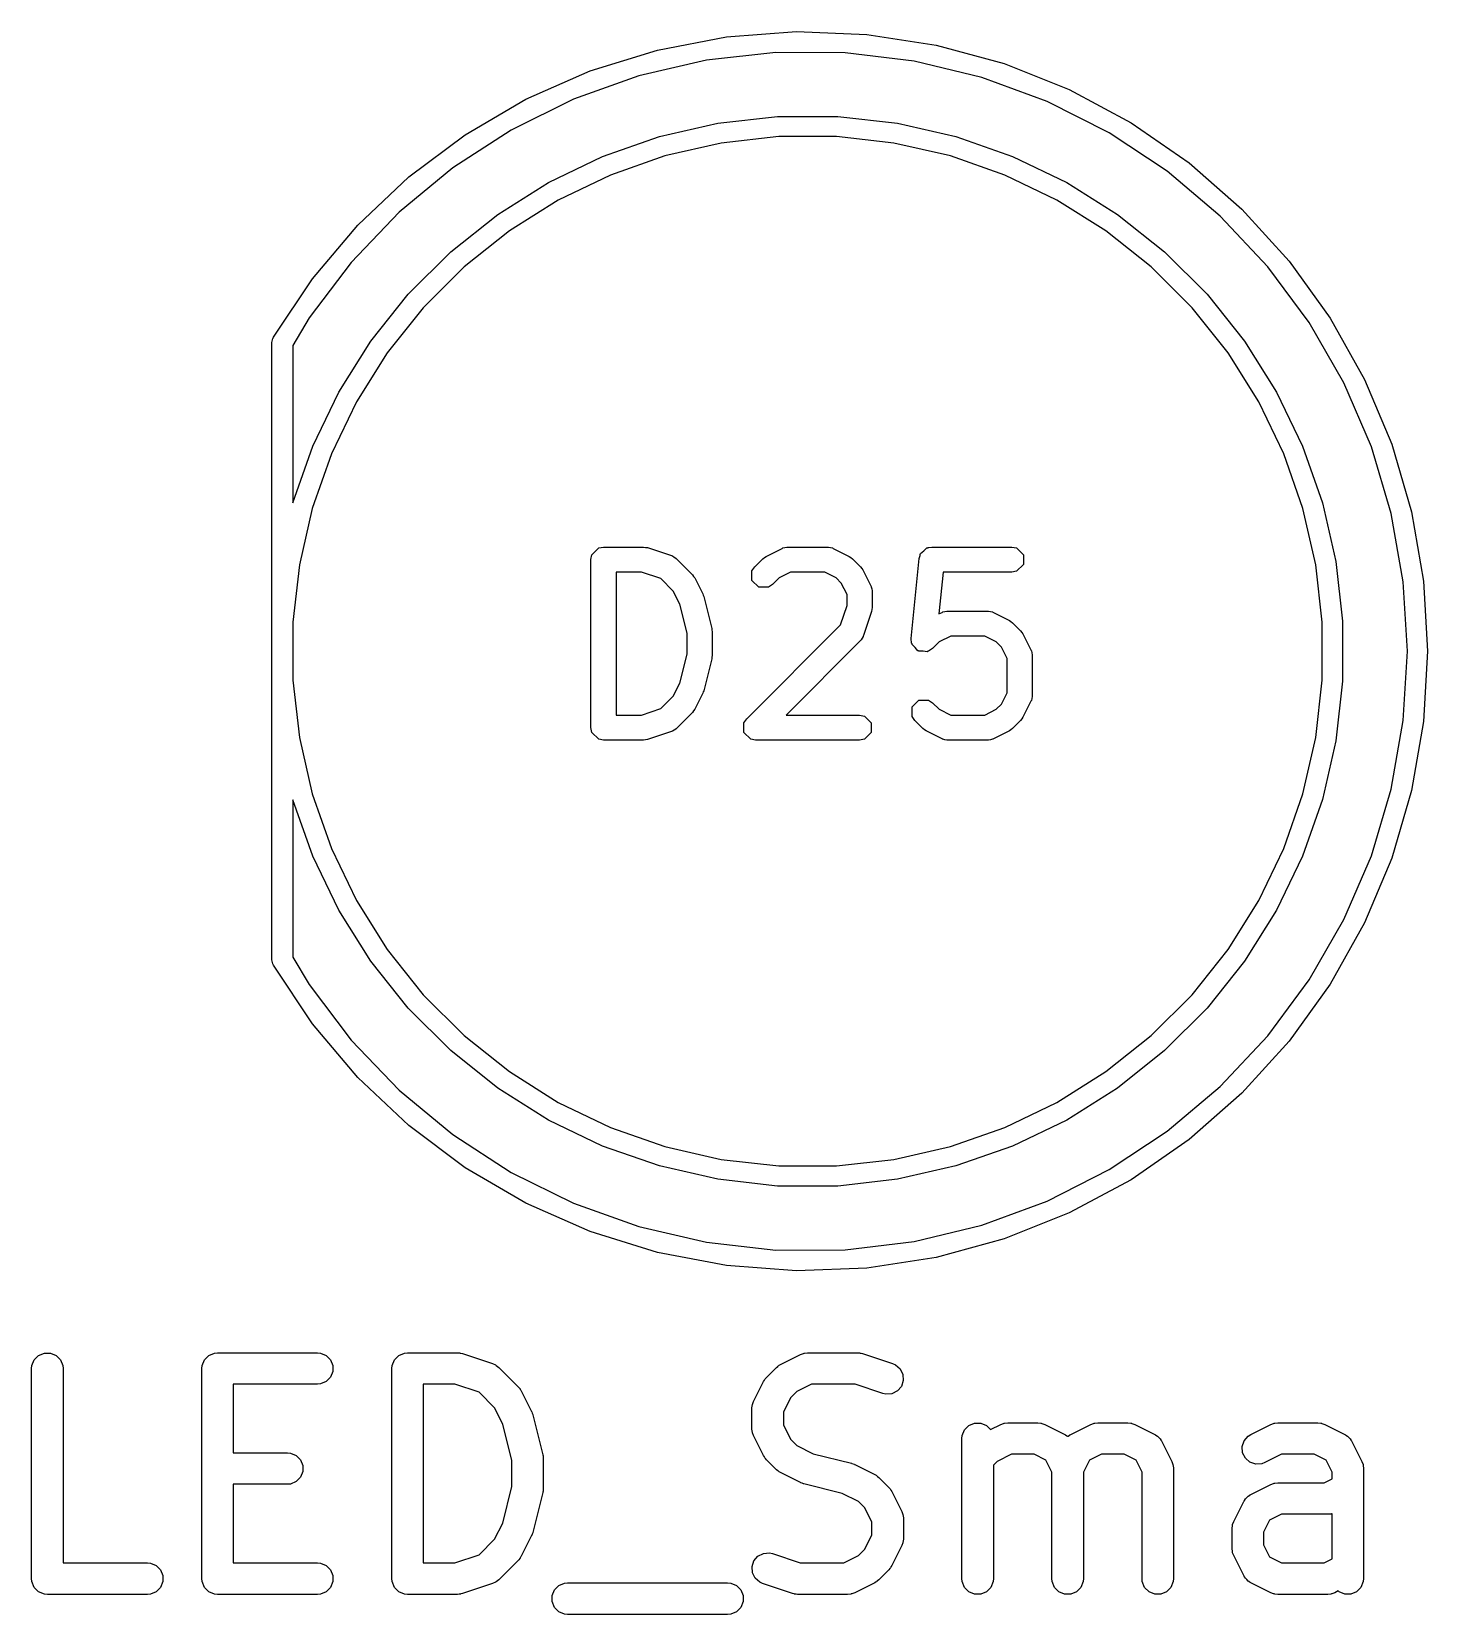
# Model space of a CAD drawing. Header units: millimetres. Extents: x 129 to 276, y -185 to -58.
# Drawn here: x 132.8 to 139.44, y -131.34 to -123.8 of the extents above; entities that cross this region are included whole.
import ezdxf

# ---------------------------------------------------------------- set-up
doc = ezdxf.new("R2010")
doc.units = ezdxf.units.MM
doc.layers.add('F.Fab', color=9, linetype='CONTINUOUS', true_color=0xafafaf)

msp = doc.modelspace()

# ---------------------------------------------------------------- linework, layer by layer
at = {"layer": 'F.Fab', "linetype": 'CONTINUOUS'}
for p, q in [((135.779604, -123.888059), (136.108294, -123.825456)), ((136.108294, -123.825456), (136.441959, -123.800477)), ((136.441959, -123.800477), (136.776306, -123.813443)), ((136.776306, -123.813443), (137.107034, -123.864187)), ((137.107034, -123.864187), (137.429888, -123.952057)), ((135.460117, -123.98748), (135.779604, -123.888059)), ((136.014002, -123.935982), (135.691523, -124.010569)), ((136.342946, -123.899222), (136.014002, -123.935982)), ((136.673934, -123.900783), (136.342946, -123.899222)), ((137.002517, -123.940644), (136.673934, -123.900783)), ((137.324277, -124.018269), (137.002517, -123.940644)), ((135.153945, -124.12244), (135.460117, -123.98748)), ((135.691523, -124.010569), (135.379846, -124.121981)), ((137.63489, -124.132615), (137.324277, -124.018269)), ((137.429888, -123.952057), (137.740716, -124.075922)), ((137.740716, -124.075922), (138.035517, -124.234189)), ((134.865024, -124.291204), (135.153945, -124.12244)), ((135.379846, -124.121981), (135.083158, -124.268719)), ((137.930181, -124.282144), (137.63489, -124.132615)), ((135.789069, -124.299661), (136.067859, -124.236029)), ((136.067859, -124.236029), (136.35202, -124.204012)), ((136.35202, -124.204012), (136.63798, -124.204012)), ((136.63798, -124.204012), (136.922141, -124.236029)), ((136.922141, -124.236029), (137.200931, -124.299661)), ((138.035517, -124.234189), (138.3105, -124.424821)), ((134.597073, -124.491599), (134.865024, -124.291204)), ((135.083158, -124.268719), (134.805449, -124.448811)), ((135.519157, -124.394107), (135.789069, -124.299661)), ((136.357411, -124.3), (136.083963, -124.330811)), ((136.632589, -124.3), (136.357411, -124.3)), ((136.906037, -124.330811), (136.632589, -124.3)), ((137.200931, -124.299661), (137.470843, -124.394107)), ((138.206179, -124.464848), (137.930181, -124.282144)), ((135.261517, -124.51818), (135.519157, -124.394107)), ((135.815684, -124.392043), (135.555948, -124.482929)), ((136.083963, -124.330811), (135.815684, -124.392043)), ((137.174316, -124.392043), (136.906037, -124.330811)), ((137.434052, -124.482929), (137.174316, -124.392043)), ((137.470843, -124.394107), (137.728483, -124.51818)), ((134.805449, -124.448811), (134.550452, -124.659836)), ((138.459175, -124.678268), (138.206179, -124.464848)), ((138.3105, -124.424821), (138.562127, -124.645366)), ((134.353538, -124.721049), (134.597073, -124.491599)), ((135.019388, -124.67032), (135.261517, -124.51818)), ((135.555948, -124.482929), (135.308022, -124.602324)), ((137.681978, -124.602324), (137.434052, -124.482929)), ((137.728483, -124.51818), (137.970612, -124.67032)), ((135.308022, -124.602324), (135.075022, -124.748728)), ((137.914978, -124.748728), (137.681978, -124.602324)), ((134.550452, -124.659836), (134.321593, -124.898958)), ((134.795816, -124.848612), (135.019388, -124.67032)), ((137.970612, -124.67032), (138.194184, -124.848612)), ((138.685768, -124.919538), (138.459175, -124.678268)), ((138.562127, -124.645366), (138.787161, -124.892986)), ((134.137553, -124.9766), (134.353538, -124.721049)), ((135.075022, -124.748728), (134.859879, -124.920299)), ((138.130121, -124.920299), (137.914978, -124.748728)), ((134.321593, -124.898958), (134.12195, -125.162962)), ((134.593612, -125.050816), (134.795816, -124.848612)), ((134.859879, -124.920299), (134.665299, -125.114879)), ((138.324701, -125.114879), (138.130121, -124.920299)), ((138.194184, -124.848612), (138.396388, -125.050816)), ((138.882912, -125.185414), (138.685768, -124.919538)), ((138.787161, -124.892986), (138.982706, -125.164497)), ((133.951897, -125.254966), (134.137553, -124.9766)), ((134.41532, -125.274388), (134.593612, -125.050816)), ((138.396388, -125.050816), (138.57468, -125.274388)), ((134.665299, -125.114879), (134.493728, -125.330022)), ((138.496272, -125.330022), (138.324701, -125.114879)), ((134.12195, -125.162962), (134.045, -125.293909)), ((139.047957, -125.47232), (138.882912, -125.185414)), ((138.982706, -125.164497), (139.146247, -125.456405)), ((133.945, -125.280306), (133.948806, -125.261172)), ((133.945, -128.219694), (133.945, -125.280306)), ((133.948806, -125.261172), (133.951014, -125.258963)), ((133.951014, -125.258963), (133.951897, -125.254966)), ((134.045, -125.293909), (134.045, -126.0431)), ((134.26318, -125.516517), (134.41532, -125.274388)), ((138.57468, -125.274388), (138.72682, -125.516517)), ((134.493728, -125.330022), (134.347324, -125.563022)), ((138.642676, -125.563022), (138.496272, -125.330022)), ((134.139107, -125.774157), (134.26318, -125.516517)), ((138.72682, -125.516517), (138.850893, -125.774157)), ((139.178684, -125.776402), (139.047957, -125.47232)), ((139.146247, -125.456405), (139.275681, -125.764955)), ((134.347324, -125.563022), (134.227929, -125.810948)), ((138.762071, -125.810948), (138.642676, -125.563022)), ((134.045, -126.0431), (134.139107, -125.774157)), ((134.227929, -125.810948), (134.137043, -126.070684)), ((138.852957, -126.070684), (138.762071, -125.810948)), ((138.850893, -125.774157), (138.945339, -126.044069)), ((139.273337, -126.093572), (139.178684, -125.776402)), ((139.275681, -125.764955), (139.369342, -126.086178)), ((138.945339, -126.044069), (139.008971, -126.322859)), ((134.137043, -126.070684), (134.075811, -126.338963)), ((138.914189, -126.338963), (138.852957, -126.070684)), ((139.330642, -126.419565), (139.273337, -126.093572)), ((139.369342, -126.086178), (139.426024, -126.41594)), ((135.468138, -126.290894), (135.50061, -126.258422)), ((135.50061, -126.258422), (135.523571, -126.253855)), ((135.523571, -126.253855), (135.714047, -126.253855)), ((135.714047, -126.253855), (135.72348, -126.255731)), ((135.72348, -126.255731), (135.733021, -126.256934)), ((135.733021, -126.256934), (135.847307, -126.295029)), ((136.296738, -126.298284), (136.372928, -126.260189)), ((136.372928, -126.260189), (136.375826, -126.259395)), ((136.375826, -126.259395), (136.3768, -126.258422)), ((136.3768, -126.258422), (136.386232, -126.256545)), ((136.386232, -126.256545), (136.395508, -126.254006)), ((136.395508, -126.254006), (136.396813, -126.254441)), ((136.396813, -126.254441), (136.399761, -126.253855)), ((136.399761, -126.253855), (136.590237, -126.253855)), ((136.590237, -126.253855), (136.593184, -126.254441)), ((136.593184, -126.254441), (136.59449, -126.254006)), ((136.59449, -126.254006), (136.603765, -126.256545)), ((136.603765, -126.256545), (136.613198, -126.258422)), ((136.613198, -126.258422), (136.614171, -126.259395)), ((136.614171, -126.259395), (136.61707, -126.260189)), ((136.61707, -126.260189), (136.693261, -126.298284)), ((137.032603, -126.285492), (137.048234, -126.272702)), ((137.048234, -126.272702), (137.062515, -126.258422)), ((137.062515, -126.258422), (137.066707, -126.257588)), ((137.066707, -126.257588), (137.068145, -126.256412)), ((137.068145, -126.256412), (137.071123, -126.256709)), ((137.071123, -126.256709), (137.085476, -126.253855)), ((137.085476, -126.253855), (137.466428, -126.253855)), ((137.466428, -126.253855), (137.489389, -126.258422)), ((137.489389, -126.258422), (137.521861, -126.290894)), ((134.075811, -126.338963), (134.045, -126.612411)), ((135.463571, -126.313855), (135.468138, -126.290894)), ((135.463571, -127.113855), (135.463571, -126.313855)), ((135.847307, -126.295029), (135.849917, -126.296517)), ((135.849917, -126.296517), (135.851294, -126.296517)), ((135.851294, -126.296517), (135.859283, -126.301855)), ((135.859283, -126.301855), (135.867645, -126.306622)), ((135.867645, -126.306622), (135.868261, -126.307855)), ((135.868261, -126.307855), (135.870759, -126.309524)), ((135.870759, -126.309524), (135.946949, -126.385714)), ((136.230042, -126.367083), (136.243049, -126.347618)), ((136.243049, -126.347618), (136.281145, -126.309523)), ((136.281145, -126.309523), (136.289141, -126.304179)), ((136.289141, -126.304179), (136.296738, -126.298284)), ((136.693261, -126.298284), (136.700866, -126.304186)), ((136.700866, -126.304186), (136.708854, -126.309524)), ((136.708854, -126.309524), (136.746949, -126.347618)), ((136.746949, -126.347618), (136.752291, -126.355612)), ((136.987678, -126.688837), (137.025774, -126.307885)), ((137.025774, -126.307885), (137.030043, -126.293886)), ((137.030043, -126.290894), (137.031356, -126.28958)), ((137.030043, -126.293886), (137.030043, -126.290894)), ((137.031356, -126.28958), (137.032603, -126.285492)), ((137.521861, -126.336816), (137.489389, -126.369288)), ((137.521861, -126.290894), (137.521861, -126.336816)), ((138.945, -126.612411), (138.914189, -126.338963)), ((139.008971, -126.322859), (139.040988, -126.60702)), ((135.70431, -126.373855), (135.583571, -126.373855)), ((135.583571, -126.373855), (135.583571, -127.053855)), ((135.795923, -126.404392), (135.70431, -126.373855)), ((135.855209, -126.463678), (135.795923, -126.404392)), ((135.946949, -126.385714), (135.952286, -126.393701)), ((135.952286, -126.393701), (135.958189, -126.401307)), ((135.958189, -126.401307), (135.996284, -126.477499)), ((136.230042, -126.413005), (136.230042, -126.367083)), ((136.262513, -126.445478), (136.230042, -126.413005)), ((136.359111, -126.401262), (136.327901, -126.432472)), ((136.413926, -126.373855), (136.359111, -126.401262)), ((136.576072, -126.373855), (136.413926, -126.373855)), ((136.630887, -126.401262), (136.576072, -126.373855)), ((136.65521, -126.425585), (136.630887, -126.401262)), ((136.682618, -126.4804), (136.65521, -126.425585)), ((136.752291, -126.355612), (136.758189, -126.363212)), ((136.758189, -126.363212), (136.796284, -126.439404)), ((137.139775, -126.373855), (137.119919, -126.572407)), ((137.466428, -126.373855), (137.139775, -126.373855)), ((137.489389, -126.369288), (137.466428, -126.373855)), ((139.34983, -126.75), (139.330642, -126.419565)), ((139.426024, -126.41594), (139.445, -126.75)), ((135.886008, -126.525276), (135.855209, -126.463678)), ((135.996284, -126.477499), (135.99802, -126.483838)), ((135.99802, -126.483838), (136.000826, -126.489779)), ((136.000826, -126.489779), (136.038923, -126.64216)), ((136.308435, -126.445478), (136.262513, -126.445478)), ((136.327901, -126.432472), (136.308435, -126.445478)), ((136.682618, -126.532689), (136.682618, -126.4804)), ((136.796284, -126.439404), (136.797077, -126.442301)), ((136.797077, -126.442301), (136.798051, -126.443275)), ((136.798051, -126.443275), (136.799927, -126.452709)), ((136.799927, -126.452709), (136.802467, -126.461983)), ((136.802467, -126.461983), (136.802031, -126.463288)), ((136.802031, -126.463288), (136.802618, -126.466236)), ((136.802618, -126.466236), (136.802618, -126.542426)), ((135.920714, -126.664096), (135.886008, -126.525276)), ((136.65208, -126.624301), (136.682618, -126.532689)), ((136.799539, -126.561399), (136.761444, -126.675686)), ((136.800741, -126.55186), (136.799539, -126.561399)), ((136.802618, -126.542426), (136.800741, -126.55186)), ((137.119919, -126.572407), (137.134833, -126.564951)), ((137.134833, -126.564951), (137.137731, -126.564157)), ((137.137731, -126.564157), (137.138705, -126.563184)), ((137.138705, -126.563184), (137.148137, -126.561307)), ((137.148137, -126.561307), (137.157413, -126.558768)), ((137.157413, -126.558768), (137.158718, -126.559203)), ((137.158718, -126.559203), (137.161666, -126.558617)), ((137.161666, -126.558617), (137.352142, -126.558617)), ((137.352142, -126.558617), (137.355089, -126.559203)), ((137.355089, -126.559203), (137.356395, -126.558768)), ((137.356395, -126.558768), (137.36567, -126.561307)), ((137.36567, -126.561307), (137.375103, -126.563184)), ((137.375103, -126.563184), (137.376076, -126.564157)), ((137.376076, -126.564157), (137.378975, -126.564951)), ((137.378975, -126.564951), (137.455166, -126.603046)), ((134.045, -126.612411), (134.045, -126.887589)), ((136.038923, -126.64216), (136.03928, -126.649504)), ((136.03928, -126.649504), (136.040714, -126.656712)), ((136.204954, -127.071429), (136.65208, -126.624301)), ((137.455166, -126.603046), (137.462771, -126.608948)), ((137.462771, -126.608948), (137.470759, -126.614286)), ((137.470759, -126.614286), (137.508854, -126.65238)), ((137.508854, -126.65238), (137.514196, -126.660374)), ((138.945, -126.887589), (138.945, -126.612411)), ((139.040988, -126.60702), (139.040988, -126.89298)), ((135.920714, -126.763613), (135.920714, -126.664096)), ((136.040714, -126.656712), (136.040714, -126.770998)), ((136.74695, -126.699138), (136.392232, -127.053855)), ((136.748619, -126.696639), (136.74695, -126.699138)), ((136.749851, -126.696024), (136.748619, -126.696639)), ((136.754614, -126.687666), (136.749851, -126.696024)), ((136.759956, -126.679673), (136.754614, -126.687666)), ((136.761444, -126.675686), (136.759956, -126.678296)), ((136.759956, -126.678296), (136.759956, -126.679673)), ((136.989937, -126.712138), (136.987678, -126.688837)), ((136.991947, -126.714594), (136.989937, -126.712138)), ((136.991947, -126.717767), (136.991947, -126.714594)), ((137.006227, -126.732047), (136.991947, -126.717767)), ((137.121016, -126.706024), (137.089806, -126.737234)), ((137.175831, -126.678617), (137.121016, -126.706024)), ((137.337977, -126.678617), (137.175831, -126.678617)), ((137.392792, -126.706024), (137.337977, -126.678617)), ((137.417115, -126.730347), (137.392792, -126.706024)), ((137.444523, -126.785162), (137.417115, -126.730347)), ((137.514196, -126.660374), (137.520094, -126.667974)), ((137.520094, -126.667974), (137.558189, -126.744166)), ((135.886008, -126.902432), (135.920714, -126.763613)), ((136.038923, -126.78555), (136.000826, -126.937931)), ((136.03928, -126.778205), (136.038923, -126.78555)), ((136.040714, -126.770998), (136.03928, -126.778205)), ((137.019017, -126.74768), (137.006227, -126.732047)), ((137.022173, -126.747995), (137.019017, -126.74768)), ((137.024418, -126.75024), (137.022173, -126.747995)), ((137.044614, -126.75024), (137.024418, -126.75024)), ((137.064711, -126.75225), (137.044614, -126.75024)), ((137.067168, -126.75024), (137.064711, -126.75225)), ((137.07034, -126.75024), (137.067168, -126.75024)), ((137.089806, -126.737234), (137.07034, -126.75024)), ((137.444523, -126.947309), (137.444523, -126.785162)), ((137.558189, -126.744166), (137.558982, -126.747063)), ((137.558982, -126.747063), (137.559956, -126.748037)), ((137.559956, -126.748037), (137.561832, -126.757471)), ((137.561832, -126.757471), (137.564372, -126.766745)), ((137.564372, -126.766745), (137.563936, -126.76805)), ((137.563936, -126.76805), (137.564523, -126.770998)), ((137.564523, -126.770998), (137.564523, -126.961474)), ((139.330642, -127.080435), (139.34983, -126.75)), ((139.445, -126.75), (139.426024, -127.08406)), ((134.045, -126.887589), (134.075811, -127.161037)), ((135.85521, -126.96403), (135.886008, -126.902432)), ((135.996284, -126.950212), (135.958189, -127.026402)), ((135.99802, -126.94387), (135.996284, -126.950212)), ((136.000826, -126.937931), (135.99802, -126.94387)), ((137.417115, -127.002123), (137.444523, -126.947309)), ((138.914189, -127.161037), (138.945, -126.887589)), ((139.040988, -126.89298), (139.008971, -127.177141)), ((135.70431, -127.053855), (135.795921, -127.023318)), ((135.795921, -127.023318), (135.85521, -126.96403)), ((135.958189, -127.026402), (135.952293, -127.033998)), ((136.991947, -127.014703), (137.024419, -126.982231)), ((136.991947, -127.060625), (136.991947, -127.014703)), ((137.024419, -126.982231), (137.070341, -126.982231)), ((137.070341, -126.982231), (137.089806, -126.995238)), ((137.089806, -126.995238), (137.121015, -127.026447)), ((137.121015, -127.026447), (137.175831, -127.053855)), ((137.337977, -127.053855), (137.39279, -127.026448)), ((137.39279, -127.026448), (137.417115, -127.002123)), ((137.558189, -126.988307), (137.520094, -127.064497)), ((137.558982, -126.985408), (137.558189, -126.988307)), ((137.559956, -126.984435), (137.558982, -126.985408)), ((137.561832, -126.975002), (137.559956, -126.984435)), ((137.564372, -126.965727), (137.561832, -126.975002)), ((137.564523, -126.961474), (137.563936, -126.964421)), ((137.563936, -126.964421), (137.564372, -126.965727)), ((135.583571, -127.053855), (135.70431, -127.053855)), ((135.94695, -127.041995), (135.87076, -127.118186)), ((135.952293, -127.033998), (135.94695, -127.041995)), ((136.191947, -127.090894), (136.204954, -127.071429)), ((136.191947, -127.136816), (136.191947, -127.090894)), ((136.392232, -127.053855), (136.742618, -127.053855)), ((136.742618, -127.053855), (136.765579, -127.058422)), ((136.765579, -127.058422), (136.798051, -127.090894)), ((136.798051, -127.090894), (136.798051, -127.136816)), ((137.004954, -127.08009), (136.991947, -127.060625)), ((137.04305, -127.118186), (137.004954, -127.08009)), ((137.175831, -127.053855), (137.337977, -127.053855)), ((137.508855, -127.08009), (137.47076, -127.118186)), ((137.514198, -127.072093), (137.508855, -127.08009)), ((137.520094, -127.064497), (137.514198, -127.072093)), ((139.273337, -127.406428), (139.330642, -127.080435)), ((139.426024, -127.08406), (139.369342, -127.413822)), ((134.075811, -127.161037), (134.137043, -127.429316)), ((135.468138, -127.136816), (135.463571, -127.113855)), ((135.50061, -127.169288), (135.468138, -127.136816)), ((135.523571, -127.173855), (135.50061, -127.169288)), ((135.714047, -127.173855), (135.523571, -127.173855)), ((135.72348, -127.171978), (135.714047, -127.173855)), ((135.733021, -127.170776), (135.72348, -127.171978)), ((135.847307, -127.132681), (135.733021, -127.170776)), ((135.849917, -127.131193), (135.847307, -127.132681)), ((135.851295, -127.131193), (135.849917, -127.131193)), ((135.85929, -127.12585), (135.851295, -127.131193)), ((135.867645, -127.121088), (135.85929, -127.12585)), ((135.868261, -127.119855), (135.867645, -127.121088)), ((135.87076, -127.118186), (135.868261, -127.119855)), ((136.224419, -127.169288), (136.191947, -127.136816)), ((136.24738, -127.173855), (136.224419, -127.169288)), ((136.742618, -127.173855), (136.24738, -127.173855)), ((136.765579, -127.169288), (136.742618, -127.173855)), ((136.798051, -127.136816), (136.765579, -127.169288)), ((137.051041, -127.123525), (137.04305, -127.118186)), ((137.058643, -127.129426), (137.051041, -127.123525)), ((137.134833, -127.167521), (137.058643, -127.129426)), ((137.137731, -127.168314), (137.134833, -127.167521)), ((137.138705, -127.169288), (137.137731, -127.168314)), ((137.148137, -127.171164), (137.138705, -127.169288)), ((137.157413, -127.173704), (137.148137, -127.171164)), ((137.158718, -127.173268), (137.157413, -127.173704)), ((137.161666, -127.173855), (137.158718, -127.173268)), ((137.352142, -127.173855), (137.161666, -127.173855)), ((137.355089, -127.173268), (137.352142, -127.173855)), ((137.356395, -127.173704), (137.355089, -127.173268)), ((137.36567, -127.171164), (137.356395, -127.173704)), ((137.375103, -127.169288), (137.36567, -127.171164)), ((137.376076, -127.168314), (137.375103, -127.169288)), ((137.378975, -127.167521), (137.376076, -127.168314)), ((137.455166, -127.129426), (137.378975, -127.167521)), ((137.462765, -127.123528), (137.455166, -127.129426)), ((137.47076, -127.118186), (137.462765, -127.123528)), ((138.852957, -127.429316), (138.914189, -127.161037)), ((139.008971, -127.177141), (138.945339, -127.455931)), ((139.178684, -127.723598), (139.273337, -127.406428)), ((134.139107, -127.725843), (134.045, -127.456899)), ((134.045, -127.456899), (134.045, -128.20609)), ((134.137043, -127.429316), (134.227929, -127.689052)), ((138.762071, -127.689052), (138.852957, -127.429316)), ((138.945339, -127.455931), (138.850893, -127.725843)), ((139.369342, -127.413822), (139.275681, -127.735045)), ((134.227929, -127.689052), (134.347324, -127.936978)), ((138.642676, -127.936978), (138.762071, -127.689052)), ((134.26318, -127.983483), (134.139107, -127.725843)), ((138.850893, -127.725843), (138.72682, -127.983483)), ((139.047957, -128.02768), (139.178684, -127.723598)), ((139.275681, -127.735045), (139.146247, -128.043595)), ((134.347324, -127.936978), (134.493728, -128.169978)), ((138.496272, -128.169978), (138.642676, -127.936978)), ((134.41532, -128.225612), (134.26318, -127.983483)), ((138.72682, -127.983483), (138.57468, -128.225612)), ((138.882912, -128.314586), (139.047957, -128.02768)), ((139.146247, -128.043595), (138.982706, -128.335503)), ((133.948806, -128.238828), (133.945, -128.219694)), ((134.045, -128.20609), (134.12195, -128.337038)), ((134.593612, -128.449184), (134.41532, -128.225612)), ((134.493728, -128.169978), (134.665299, -128.385121)), ((138.324701, -128.385121), (138.496272, -128.169978)), ((138.57468, -128.225612), (138.396388, -128.449184)), ((133.951014, -128.241036), (133.948806, -128.238828)), ((133.951897, -128.245034), (133.951014, -128.241036)), ((134.137553, -128.5234), (133.951897, -128.245034)), ((134.12195, -128.337038), (134.321593, -128.601042)), ((134.665299, -128.385121), (134.859879, -128.579701)), ((138.130121, -128.579701), (138.324701, -128.385121)), ((138.685768, -128.580462), (138.882912, -128.314586)), ((138.982706, -128.335503), (138.787161, -128.607014)), ((134.795816, -128.651388), (134.593612, -128.449184)), ((138.396388, -128.449184), (138.194184, -128.651388)), ((134.353538, -128.778951), (134.137553, -128.5234)), ((134.321593, -128.601042), (134.550452, -128.840164)), ((134.859879, -128.579701), (135.075022, -128.751272)), ((137.914978, -128.751272), (138.130121, -128.579701)), ((138.459175, -128.821732), (138.685768, -128.580462)), ((138.787161, -128.607014), (138.562127, -128.854634)), ((135.019388, -128.82968), (134.795816, -128.651388)), ((138.194184, -128.651388), (137.970612, -128.82968)), ((135.075022, -128.751272), (135.308022, -128.897676)), ((137.681978, -128.897676), (137.914978, -128.751272)), ((134.597073, -129.008401), (134.353538, -128.778951)), ((134.550452, -128.840164), (134.805449, -129.051189)), ((135.261517, -128.98182), (135.019388, -128.82968)), ((137.970612, -128.82968), (137.728483, -128.98182)), ((138.206179, -129.035152), (138.459175, -128.821732)), ((135.308022, -128.897676), (135.555948, -129.017071)), ((137.434052, -129.017071), (137.681978, -128.897676)), ((138.562127, -128.854634), (138.3105, -129.075179)), ((135.519157, -129.105893), (135.261517, -128.98182)), ((137.728483, -128.98182), (137.470843, -129.105893)), ((134.865024, -129.208796), (134.597073, -129.008401)), ((134.805449, -129.051189), (135.083158, -129.231281)), ((135.555948, -129.017071), (135.815684, -129.107957)), ((137.174316, -129.107957), (137.434052, -129.017071)), ((137.930181, -129.217856), (138.206179, -129.035152)), ((135.789069, -129.200339), (135.519157, -129.105893)), ((135.815684, -129.107957), (136.083963, -129.169189)), ((136.906037, -129.169189), (137.174316, -129.107957)), ((137.470843, -129.105893), (137.200931, -129.200339)), ((138.3105, -129.075179), (138.035517, -129.265811)), ((135.153945, -129.37756), (134.865024, -129.208796)), ((136.067859, -129.263971), (135.789069, -129.200339)), ((136.083963, -129.169189), (136.357411, -129.2)), ((136.357411, -129.2), (136.632589, -129.2)), ((136.632589, -129.2), (136.906037, -129.169189)), ((137.200931, -129.200339), (136.922141, -129.263971)), ((137.63489, -129.367385), (137.930181, -129.217856)), ((135.083158, -129.231281), (135.379846, -129.378019)), ((136.35202, -129.295988), (136.067859, -129.263971)), ((136.922141, -129.263971), (136.63798, -129.295988)), ((138.035517, -129.265811), (137.740716, -129.424078)), ((136.63798, -129.295988), (136.35202, -129.295988)), ((137.324277, -129.481731), (137.63489, -129.367385)), ((135.460117, -129.51252), (135.153945, -129.37756)), ((135.379846, -129.378019), (135.691523, -129.489431)), ((137.740716, -129.424078), (137.429888, -129.547943)), ((135.779604, -129.611941), (135.460117, -129.51252)), ((135.691523, -129.489431), (136.014002, -129.564018)), ((137.002517, -129.559356), (137.324277, -129.481731)), ((136.014002, -129.564018), (136.342946, -129.600778)), ((136.673934, -129.599217), (137.002517, -129.559356)), ((137.429888, -129.547943), (137.107034, -129.635813)), ((136.108294, -129.674544), (135.779604, -129.611941)), ((136.342946, -129.600778), (136.673934, -129.599217)), ((137.107034, -129.635813), (136.776306, -129.686557)), ((136.441959, -129.699523), (136.108294, -129.674544)), ((136.776306, -129.686557), (136.441959, -129.699523)), ((132.813592, -130.123151), (132.834284, -130.102459)), ((132.834284, -130.102459), (132.86132, -130.09126)), ((132.86132, -130.09126), (132.890584, -130.09126)), ((132.890584, -130.09126), (132.91762, -130.102459)), ((132.91762, -130.102459), (132.938312, -130.123151)), ((133.623116, -130.123151), (133.643808, -130.102459)), ((133.643808, -130.102459), (133.670844, -130.09126)), ((133.670844, -130.09126), (133.685476, -130.089819)), ((133.685476, -130.089819), (134.161666, -130.089819)), ((134.161666, -130.089819), (134.176298, -130.09126)), ((134.176298, -130.09126), (134.203334, -130.102459)), ((134.203334, -130.102459), (134.224026, -130.123151)), ((134.527878, -130.123151), (134.54857, -130.102459)), ((134.54857, -130.102459), (134.575606, -130.09126)), ((134.575606, -130.09126), (134.590238, -130.089819)), ((134.590238, -130.089819), (134.828333, -130.089819)), ((134.828333, -130.089819), (134.835738, -130.090548)), ((134.835738, -130.090548), (134.837713, -130.090408)), ((134.837713, -130.090408), (134.84031, -130.090998)), ((134.84031, -130.090998), (134.842965, -130.09126)), ((134.842965, -130.09126), (134.844796, -130.092018)), ((134.844796, -130.092018), (134.85205, -130.093668)), ((134.85205, -130.093668), (134.994907, -130.141287)), ((136.366221, -130.145356), (136.461459, -130.097737)), ((136.461459, -130.097737), (136.47519, -130.092482)), ((136.47519, -130.092482), (136.477879, -130.09229)), ((136.477879, -130.09229), (136.480368, -130.09126)), ((136.480368, -130.09126), (136.495, -130.089819)), ((136.495, -130.089819), (136.733095, -130.089819)), ((136.733095, -130.089819), (136.7405, -130.090548)), ((136.7405, -130.090548), (136.742475, -130.090408)), ((136.742475, -130.090408), (136.745072, -130.090998)), ((136.745072, -130.090998), (136.747727, -130.09126)), ((136.747727, -130.09126), (136.749558, -130.092018)), ((136.749558, -130.092018), (136.756812, -130.093668)), ((136.756812, -130.093668), (136.899669, -130.141287)), ((132.800952, -130.164819), (132.802393, -130.150187)), ((132.800952, -131.164819), (132.800952, -130.164819)), ((132.802393, -130.150187), (132.813592, -130.123151)), ((132.938312, -130.123151), (132.949511, -130.150187)), ((132.949511, -130.150187), (132.950952, -130.164819)), ((132.950952, -130.164819), (132.950952, -131.089819)), ((133.610476, -130.164819), (133.611917, -130.150187)), ((133.610476, -131.164819), (133.610476, -130.164819)), ((133.611917, -130.150187), (133.623116, -130.123151)), ((134.224026, -130.123151), (134.235225, -130.150187)), ((134.235225, -130.179451), (134.224026, -130.206487)), ((134.235225, -130.150187), (134.235225, -130.179451)), ((134.515238, -130.164819), (134.516679, -130.150187)), ((134.515238, -131.164819), (134.515238, -130.164819)), ((134.516679, -130.150187), (134.527878, -130.123151)), ((134.994907, -130.141287), (135.008332, -130.147281)), ((135.008332, -130.147281), (135.010367, -130.149046)), ((135.010367, -130.149046), (135.012858, -130.150078)), ((135.012858, -130.150078), (135.024223, -130.159405)), ((135.024223, -130.159405), (135.119461, -130.254643)), ((136.29911, -130.207024), (136.346729, -130.159405)), ((136.346729, -130.159405), (136.352478, -130.154686)), ((136.352478, -130.154686), (136.353778, -130.153188)), ((136.353778, -130.153188), (136.356037, -130.151766)), ((136.356037, -130.151766), (136.358094, -130.150078)), ((136.358094, -130.150078), (136.359921, -130.14932)), ((136.359921, -130.14932), (136.366221, -130.145356)), ((136.899669, -130.141287), (136.913094, -130.147281)), ((136.913094, -130.147281), (136.935201, -130.166455)), ((136.935201, -130.166455), (136.948288, -130.192628)), ((136.948288, -130.192628), (136.950363, -130.221818)), ((134.161666, -130.239819), (133.760476, -130.239819)), ((133.760476, -130.239819), (133.760476, -130.566009)), ((134.176298, -130.238378), (134.161666, -130.239819)), ((134.203334, -130.227179), (134.176298, -130.238378)), ((134.224026, -130.206487), (134.203334, -130.227179)), ((134.816163, -130.239819), (134.665238, -130.239819)), ((134.665238, -130.239819), (134.665238, -131.089819)), ((134.930676, -130.27799), (134.816163, -130.239819)), ((135.119461, -130.254643), (135.124181, -130.260393)), ((135.124181, -130.260393), (135.125678, -130.261692)), ((135.125678, -130.261692), (135.127097, -130.263946)), ((135.127097, -130.263946), (135.128789, -130.266008)), ((135.128789, -130.266008), (135.129547, -130.26784)), ((135.129547, -130.26784), (135.13351, -130.274135)), ((136.237442, -130.321754), (136.285061, -130.226516)), ((136.285061, -130.226516), (136.289025, -130.220216)), ((136.289025, -130.220216), (136.289783, -130.218389)), ((136.289783, -130.218389), (136.291471, -130.216332)), ((136.291471, -130.216332), (136.292893, -130.214073)), ((136.292893, -130.214073), (136.294391, -130.212773)), ((136.294391, -130.212773), (136.29911, -130.207024)), ((136.512705, -130.239819), (136.444189, -130.274077)), ((136.720925, -130.239819), (136.512705, -130.239819)), ((136.852234, -130.283589), (136.720925, -130.239819)), ((136.921935, -130.271688), (136.895761, -130.284774)), ((136.941109, -130.24958), (136.921935, -130.271688)), ((136.950363, -130.221818), (136.941109, -130.24958)), ((135.004789, -130.352103), (134.930676, -130.27799)), ((135.13351, -130.274135), (135.181129, -130.369373)), ((136.229524, -130.355295), (136.230965, -130.340663)), ((136.230965, -130.340663), (136.231996, -130.338173)), ((136.231996, -130.338173), (136.232187, -130.335486)), ((136.232187, -130.335486), (136.237442, -130.321754)), ((136.413782, -130.304484), (136.379524, -130.373)), ((136.444189, -130.274077), (136.413782, -130.304484)), ((136.866571, -130.286849), (136.852234, -130.283589)), ((136.895761, -130.284774), (136.866571, -130.286849)), ((135.043282, -130.42909), (135.004789, -130.352103)), ((135.181129, -130.369373), (135.181538, -130.370442)), ((135.181538, -130.370442), (135.181861, -130.370878)), ((135.181861, -130.370878), (135.184053, -130.377014)), ((135.184053, -130.377014), (135.186384, -130.383104)), ((135.186384, -130.383104), (135.186422, -130.383644)), ((135.186422, -130.383644), (135.186808, -130.384724)), ((135.186808, -130.384724), (135.234427, -130.5752)), ((136.229524, -130.450533), (136.229524, -130.355295)), ((136.379524, -130.373), (136.379524, -130.432828)), ((137.432749, -130.424593), (137.447381, -130.423152)), ((137.447381, -130.423152), (137.590238, -130.423152)), ((137.590238, -130.423152), (137.60487, -130.424593)), ((137.86132, -130.424593), (137.875952, -130.423152)), ((137.875952, -130.423152), (138.018809, -130.423152)), ((138.018809, -130.423152), (138.033441, -130.424593)), ((138.718463, -130.424593), (138.733095, -130.423152)), ((138.733095, -130.423152), (138.923571, -130.423152)), ((138.923571, -130.423152), (138.938203, -130.424593)), ((135.086666, -130.602624), (135.043282, -130.42909)), ((136.230965, -130.465165), (136.229524, -130.450533)), ((136.231996, -130.467654), (136.230965, -130.465165)), ((136.232187, -130.470342), (136.231996, -130.467654)), ((136.237442, -130.484074), (136.232187, -130.470342)), ((136.285061, -130.579312), (136.237442, -130.484074)), ((136.379524, -130.432828), (136.413782, -130.501344)), ((137.229524, -130.498152), (137.230965, -130.48352)), ((137.229524, -131.164819), (137.229524, -130.498152)), ((137.230965, -130.48352), (137.242164, -130.456484)), ((137.242164, -130.456484), (137.262856, -130.435792)), ((137.262856, -130.435792), (137.289892, -130.424593)), ((137.289892, -130.424593), (137.319156, -130.424593)), ((137.319156, -130.424593), (137.346192, -130.435792)), ((137.346192, -130.435792), (137.365593, -130.455193)), ((137.365593, -130.455193), (137.41384, -130.43107)), ((137.41384, -130.43107), (137.427571, -130.425815)), ((137.427571, -130.425815), (137.43026, -130.425623)), ((137.43026, -130.425623), (137.432749, -130.424593)), ((137.60487, -130.424593), (137.607359, -130.425624)), ((137.607359, -130.425624), (137.610047, -130.425815)), ((137.610047, -130.425815), (137.623779, -130.43107)), ((137.623779, -130.43107), (137.719017, -130.478689)), ((137.719017, -130.478689), (137.721464, -130.480229)), ((137.721464, -130.480229), (137.722618, -130.480614)), ((137.722618, -130.480614), (137.724054, -130.481859)), ((137.724054, -130.481859), (137.73146, -130.486521)), ((137.73146, -130.486521), (137.733095, -130.488406)), ((137.733095, -130.488406), (137.73473, -130.486521)), ((137.73473, -130.486521), (137.742135, -130.481859)), ((137.742135, -130.481859), (137.743572, -130.480614)), ((137.743572, -130.480614), (137.744725, -130.480229)), ((137.744725, -130.480229), (137.747173, -130.478689)), ((137.747173, -130.478689), (137.842411, -130.43107)), ((137.842411, -130.43107), (137.856142, -130.425815)), ((137.856142, -130.425815), (137.858831, -130.425623)), ((137.858831, -130.425623), (137.86132, -130.424593)), ((138.033441, -130.424593), (138.03593, -130.425624)), ((138.03593, -130.425624), (138.038618, -130.425815)), ((138.038618, -130.425815), (138.05235, -130.43107)), ((138.05235, -130.43107), (138.147589, -130.478689)), ((138.147589, -130.478689), (138.150035, -130.480229)), ((138.150035, -130.480229), (138.15119, -130.480614)), ((138.15119, -130.480614), (138.152627, -130.48186)), ((138.152627, -130.48186), (138.160031, -130.486521)), ((138.160031, -130.486521), (138.16619, -130.493623)), ((138.16619, -130.493623), (138.173298, -130.499787)), ((138.5727, -130.508629), (138.591873, -130.486521)), ((138.591873, -130.486521), (138.604316, -130.478689)), ((138.604316, -130.478689), (138.699554, -130.43107)), ((138.699554, -130.43107), (138.713285, -130.425815)), ((138.713285, -130.425815), (138.715974, -130.425623)), ((138.715974, -130.425623), (138.718463, -130.424593)), ((138.938203, -130.424593), (138.940692, -130.425624)), ((138.940692, -130.425624), (138.94338, -130.425815)), ((138.94338, -130.425815), (138.957112, -130.43107)), ((138.957112, -130.43107), (139.05235, -130.478689)), ((139.05235, -130.478689), (139.054797, -130.480229)), ((139.054797, -130.480229), (139.055951, -130.480614)), ((139.055951, -130.480614), (139.057387, -130.481859)), ((139.057387, -130.481859), (139.064793, -130.486521)), ((139.064793, -130.486521), (139.070954, -130.493625)), ((139.070954, -130.493625), (139.078059, -130.499787)), ((133.760476, -130.566009), (134.018809, -130.566009)), ((134.018809, -130.566009), (134.033441, -130.56745)), ((134.033441, -130.56745), (134.060477, -130.578649)), ((136.413782, -130.501344), (136.444189, -130.531751)), ((136.444189, -130.531751), (136.521176, -130.570244)), ((136.521176, -130.570244), (136.703666, -130.615867)), ((137.465086, -130.573152), (137.39657, -130.60741)), ((137.572533, -130.573152), (137.465086, -130.573152)), ((137.629574, -130.601672), (137.572533, -130.573152)), ((137.893657, -130.573152), (137.836615, -130.601672)), ((138.001104, -130.573152), (137.893657, -130.573152)), ((138.058146, -130.601672), (138.001104, -130.573152)), ((138.173298, -130.499787), (138.177959, -130.507192)), ((138.177959, -130.507192), (138.179205, -130.508629)), ((138.179205, -130.508629), (138.179589, -130.509782)), ((138.179589, -130.509782), (138.18113, -130.51223)), ((138.18113, -130.51223), (138.228749, -130.607468)), ((138.563446, -130.53639), (138.5727, -130.508629)), ((138.56552, -130.56558), (138.563446, -130.53639)), ((138.578607, -130.591755), (138.56552, -130.56558)), ((138.7508, -130.573152), (138.671398, -130.612853)), ((138.905866, -130.573152), (138.7508, -130.573152)), ((138.962907, -130.601672), (138.905866, -130.573152)), ((139.078059, -130.499787), (139.08272, -130.507192)), ((139.08272, -130.507192), (139.083966, -130.508629)), ((139.083966, -130.508629), (139.08435, -130.509782)), ((139.08435, -130.509782), (139.085891, -130.51223)), ((139.085891, -130.51223), (139.13351, -130.607468)), ((134.060477, -130.578649), (134.081169, -130.599341)), ((134.081169, -130.599341), (134.092368, -130.626377)), ((134.092368, -130.626377), (134.092368, -130.655641)), ((135.086666, -130.727013), (135.086666, -130.602624)), ((135.234427, -130.5752), (135.234802, -130.577736)), ((135.234802, -130.577736), (135.235225, -130.578758)), ((135.235225, -130.578758), (135.235767, -130.58427)), ((135.235767, -130.58427), (135.236577, -130.589744)), ((135.236577, -130.589744), (135.236414, -130.590836)), ((135.236414, -130.590836), (135.236666, -130.59339)), ((135.236666, -130.59339), (135.236666, -130.736247)), ((136.289025, -130.585611), (136.285061, -130.579312)), ((136.289783, -130.587439), (136.289025, -130.585611)), ((136.291471, -130.589495), (136.289783, -130.587439)), ((136.292893, -130.591755), (136.291471, -130.589495)), ((136.294391, -130.593054), (136.292893, -130.591755)), ((136.29911, -130.598804), (136.294391, -130.593054)), ((136.346729, -130.646423), (136.29911, -130.598804)), ((136.352478, -130.651141), (136.346729, -130.646423)), ((136.703666, -130.615867), (136.704745, -130.616252)), ((136.704745, -130.616252), (136.705285, -130.616291)), ((136.705285, -130.616291), (136.711366, -130.618618)), ((136.711366, -130.618618), (136.717512, -130.620814)), ((136.717512, -130.620814), (136.717947, -130.621136)), ((136.717947, -130.621136), (136.719017, -130.621546)), ((136.719017, -130.621546), (136.814255, -130.669165)), ((137.39657, -130.60741), (137.379524, -130.624456)), ((137.379524, -130.624456), (137.379524, -131.164819)), ((137.658095, -130.658714), (137.629574, -130.601672)), ((137.836615, -130.601672), (137.808095, -130.658714)), ((138.086667, -130.658714), (138.058146, -130.601672)), ((138.228749, -130.607468), (138.234004, -130.621199)), ((138.234004, -130.621199), (138.234195, -130.623888)), ((138.234195, -130.623888), (138.235226, -130.626377)), ((138.235226, -130.626377), (138.236667, -130.641009)), ((138.236667, -130.641009), (138.236667, -131.164819)), ((138.600715, -130.610928), (138.578607, -130.591755)), ((138.628476, -130.620182), (138.600715, -130.610928)), ((138.657666, -130.618108), (138.628476, -130.620182)), ((138.671398, -130.612853), (138.657666, -130.618108)), ((138.991428, -130.658714), (138.962907, -130.601672)), ((139.13351, -130.607468), (139.138765, -130.621199)), ((139.138765, -130.621199), (139.138956, -130.623888)), ((139.138956, -130.623888), (139.139987, -130.626377)), ((139.139987, -130.626377), (139.141428, -130.641009)), ((139.141428, -130.641009), (139.141428, -131.164819)), ((134.018809, -130.716009), (133.760476, -130.716009)), ((133.760476, -130.716009), (133.760476, -131.089819)), ((134.033441, -130.714568), (134.018809, -130.716009)), ((134.060477, -130.703369), (134.033441, -130.714568)), ((134.081169, -130.682677), (134.060477, -130.703369)), ((134.092368, -130.655641), (134.081169, -130.682677)), ((136.353778, -130.65264), (136.352478, -130.651141)), ((136.356037, -130.654061), (136.353778, -130.65264)), ((136.358094, -130.65575), (136.356037, -130.654061)), ((136.359921, -130.656507), (136.358094, -130.65575)), ((136.366221, -130.660472), (136.359921, -130.656507)), ((136.461459, -130.708091), (136.366221, -130.660472)), ((136.462528, -130.7085), (136.461459, -130.708091)), ((136.462964, -130.708823), (136.462528, -130.7085)), ((136.4691, -130.711015), (136.462964, -130.708823)), ((136.47519, -130.713346), (136.4691, -130.711015)), ((136.47573, -130.713384), (136.47519, -130.713346)), ((136.47681, -130.71377), (136.47573, -130.713384)), ((136.6593, -130.759392), (136.47681, -130.71377)), ((136.814255, -130.669165), (136.820554, -130.673129)), ((136.820554, -130.673129), (136.822382, -130.673887)), ((136.822382, -130.673887), (136.824438, -130.675575)), ((136.824438, -130.675575), (136.826698, -130.676997)), ((136.826698, -130.676997), (136.827997, -130.678495)), ((136.827997, -130.678495), (136.833747, -130.683214)), ((136.833747, -130.683214), (136.881366, -130.730833)), ((137.658095, -131.164819), (137.658095, -130.658714)), ((137.808095, -130.658714), (137.808095, -131.164819)), ((138.086667, -131.164819), (138.086667, -130.658714)), ((138.604316, -130.764403), (138.699554, -130.716784)), ((138.699554, -130.716784), (138.713285, -130.711529)), ((138.713285, -130.711529), (138.715974, -130.711337)), ((138.715974, -130.711337), (138.718463, -130.710307)), ((138.718463, -130.710307), (138.733095, -130.708866)), ((138.733095, -130.708866), (138.953485, -130.708866)), ((138.953485, -130.708866), (138.991428, -130.689894)), ((138.991428, -130.689894), (138.991428, -130.658714)), ((135.043282, -130.900547), (135.086666, -130.727013)), ((135.234427, -130.754437), (135.186808, -130.944913)), ((135.234802, -130.7519), (135.234427, -130.754437)), ((135.235225, -130.750879), (135.234802, -130.7519)), ((135.235767, -130.745366), (135.235225, -130.750879)), ((135.236577, -130.739893), (135.235767, -130.745366)), ((135.236666, -130.736247), (135.236414, -130.7388)), ((135.236414, -130.7388), (135.236577, -130.739893)), ((136.736287, -130.797886), (136.6593, -130.759392)), ((136.766694, -130.828293), (136.736287, -130.797886)), ((136.881366, -130.730833), (136.886084, -130.736582)), ((136.886084, -130.736582), (136.887583, -130.737882)), ((136.887583, -130.737882), (136.889004, -130.740141)), ((136.889004, -130.740141), (136.890693, -130.742198)), ((136.890693, -130.742198), (136.89145, -130.744025)), ((136.89145, -130.744025), (136.895415, -130.750325)), ((136.895415, -130.750325), (136.943034, -130.845563)), ((138.523156, -130.893182), (138.570775, -130.797944)), ((138.570775, -130.797944), (138.572315, -130.795496)), ((138.572315, -130.795496), (138.5727, -130.794343)), ((138.5727, -130.794343), (138.573945, -130.792906)), ((138.573945, -130.792906), (138.578607, -130.785501)), ((138.578607, -130.785501), (138.585711, -130.779339)), ((138.585711, -130.779339), (138.591873, -130.772235)), ((138.591873, -130.772235), (138.599278, -130.767573)), ((138.599278, -130.767573), (138.600715, -130.766328)), ((138.600715, -130.766328), (138.601868, -130.765943)), ((138.601868, -130.765943), (138.604316, -130.764403)), ((136.800952, -130.896809), (136.766694, -130.828293)), ((136.943034, -130.845563), (136.948289, -130.859294)), ((136.948289, -130.859294), (136.94848, -130.861983)), ((136.94848, -130.861983), (136.949511, -130.864472)), ((136.949511, -130.864472), (136.950952, -130.879104)), ((138.7508, -130.858866), (138.693758, -130.887386)), ((138.97119, -130.858866), (138.7508, -130.858866)), ((138.985822, -130.857425), (138.97119, -130.858866)), ((138.988311, -130.856393), (138.985822, -130.857425)), ((138.990999, -130.856203), (138.988311, -130.856393)), ((138.991428, -130.856038), (138.990999, -130.856203)), ((138.991428, -131.070847), (138.991428, -130.856038)), ((135.004788, -130.977534), (135.043282, -130.900547)), ((135.186384, -130.946533), (135.184053, -130.952622)), ((135.186422, -130.945992), (135.186384, -130.946533)), ((135.186808, -130.944913), (135.186422, -130.945992)), ((136.800952, -130.956637), (136.800952, -130.896809)), ((136.950952, -130.879104), (136.950952, -130.974342)), ((138.515238, -130.926723), (138.516679, -130.912091)), ((138.515238, -131.021961), (138.515238, -130.926723)), ((138.516679, -130.912091), (138.51771, -130.909601)), ((138.51771, -130.909601), (138.517901, -130.906914)), ((138.517901, -130.906914), (138.523156, -130.893182)), ((138.693758, -130.887386), (138.665238, -130.944428)), ((138.665238, -130.944428), (138.665238, -131.004256)), ((134.930676, -131.051647), (135.004788, -130.977534)), ((135.181129, -130.960264), (135.13351, -131.055502)), ((135.181538, -130.959194), (135.181129, -130.960264)), ((135.181861, -130.958759), (135.181538, -130.959194)), ((135.184053, -130.952622), (135.181861, -130.958759)), ((136.736286, -131.055561), (136.766693, -131.025153)), ((136.766693, -131.025153), (136.800952, -130.956637)), ((136.943034, -131.007883), (136.895415, -131.103121)), ((136.948289, -130.994152), (136.943034, -131.007883)), ((136.94848, -130.991462), (136.948289, -130.994152)), ((136.949511, -130.988974), (136.94848, -130.991462)), ((136.950952, -130.974342), (136.949511, -130.988974)), ((138.516679, -131.036593), (138.515238, -131.021961)), ((138.665238, -131.004256), (138.693758, -131.061298)), ((132.950952, -131.089819), (133.352142, -131.089819)), ((133.352142, -131.089819), (133.366774, -131.09126)), ((133.366774, -131.09126), (133.39381, -131.102459)), ((133.760476, -131.089819), (134.161666, -131.089819)), ((134.161666, -131.089819), (134.176298, -131.09126)), ((134.176298, -131.09126), (134.203334, -131.102459)), ((134.665238, -131.089819), (134.816163, -131.089819)), ((134.816163, -131.089819), (134.930676, -131.051647)), ((135.119462, -131.074993), (135.024223, -131.170233)), ((135.124179, -131.069244), (135.119462, -131.074993)), ((135.125678, -131.067945), (135.124179, -131.069244)), ((135.127099, -131.065686), (135.125678, -131.067945)), ((135.128789, -131.063628), (135.127099, -131.065686)), ((135.129546, -131.061798), (135.128789, -131.063628)), ((135.13351, -131.055502), (135.129546, -131.061798)), ((136.230113, -131.10782), (136.239367, -131.080057)), ((136.239367, -131.080057), (136.258541, -131.05795)), ((136.258541, -131.05795), (136.284714, -131.044864)), ((136.284714, -131.044864), (136.313904, -131.042789)), ((136.313904, -131.042789), (136.328241, -131.046049)), ((136.328241, -131.046049), (136.459551, -131.089819)), ((136.459551, -131.089819), (136.667771, -131.089819)), ((136.667771, -131.089819), (136.736286, -131.055561)), ((138.51771, -131.039082), (138.516679, -131.036593)), ((138.517901, -131.04177), (138.51771, -131.039082)), ((138.523156, -131.055502), (138.517901, -131.04177)), ((138.570775, -131.150741), (138.523156, -131.055502)), ((138.693758, -131.061298), (138.7508, -131.089819)), ((138.7508, -131.089819), (138.953485, -131.089819)), ((138.953485, -131.089819), (138.991428, -131.070847)), ((132.802393, -131.179451), (132.800952, -131.164819)), ((133.39381, -131.102459), (133.414502, -131.123151)), ((133.414502, -131.123151), (133.425701, -131.150187)), ((133.425701, -131.150187), (133.425701, -131.179451)), ((133.611917, -131.179451), (133.610476, -131.164819)), ((134.203334, -131.102459), (134.224026, -131.123151)), ((134.224026, -131.123151), (134.235225, -131.150187)), ((134.235225, -131.150187), (134.235225, -131.179451)), ((134.516679, -131.179451), (134.515238, -131.164819)), ((135.024223, -131.170233), (135.012858, -131.17956)), ((136.232188, -131.13701), (136.230113, -131.10782)), ((136.245274, -131.163183), (136.232188, -131.13701)), ((136.267381, -131.182357), (136.245274, -131.163183)), ((136.826698, -131.17645), (136.824438, -131.177872)), ((136.827998, -131.17495), (136.826698, -131.17645)), ((136.833748, -131.170232), (136.827998, -131.17495)), ((136.881366, -131.122613), (136.833748, -131.170232)), ((136.886084, -131.116863), (136.881366, -131.122613)), ((136.887583, -131.115564), (136.886084, -131.116863)), ((136.889004, -131.113305), (136.887583, -131.115564)), ((136.890694, -131.111247), (136.889004, -131.113305)), ((136.891451, -131.109417), (136.890694, -131.111247)), ((136.895415, -131.103121), (136.891451, -131.109417)), ((137.230965, -131.179451), (137.229524, -131.164819)), ((137.379524, -131.164819), (137.378083, -131.179451)), ((137.659536, -131.179451), (137.658095, -131.164819)), ((137.808095, -131.164819), (137.806654, -131.179451)), ((138.088108, -131.179451), (138.086667, -131.164819)), ((138.236667, -131.164819), (138.235226, -131.179451)), ((138.572315, -131.153187), (138.570775, -131.150741)), ((138.5727, -131.154342), (138.572315, -131.153187)), ((138.573946, -131.155779), (138.5727, -131.154342)), ((138.578607, -131.163183), (138.573946, -131.155779)), ((138.585709, -131.169342), (138.578607, -131.163183)), ((138.591873, -131.17645), (138.585709, -131.169342)), ((138.599278, -131.181111), (138.591873, -131.17645)), ((139.141428, -131.164819), (139.139987, -131.179451)), ((132.813592, -131.206487), (132.802393, -131.179451)), ((132.834284, -131.227179), (132.813592, -131.206487)), ((132.86132, -131.238378), (132.834284, -131.227179)), ((132.875952, -131.239819), (132.86132, -131.238378)), ((133.352142, -131.239819), (132.875952, -131.239819)), ((133.366774, -131.238378), (133.352142, -131.239819)), ((133.39381, -131.227179), (133.366774, -131.238378)), ((133.414502, -131.206487), (133.39381, -131.227179)), ((133.425701, -131.179451), (133.414502, -131.206487)), ((133.623116, -131.206487), (133.611917, -131.179451)), ((133.643808, -131.227179), (133.623116, -131.206487)), ((133.670844, -131.238378), (133.643808, -131.227179)), ((133.685476, -131.239819), (133.670844, -131.238378)), ((134.161666, -131.239819), (133.685476, -131.239819)), ((134.176298, -131.238378), (134.161666, -131.239819)), ((134.203334, -131.227179), (134.176298, -131.238378)), ((134.224026, -131.206487), (134.203334, -131.227179)), ((134.235225, -131.179451), (134.224026, -131.206487)), ((134.527878, -131.206487), (134.516679, -131.179451)), ((134.54857, -131.227179), (134.527878, -131.206487)), ((134.575606, -131.238378), (134.54857, -131.227179)), ((134.590238, -131.239819), (134.575606, -131.238378)), ((134.828333, -131.239819), (134.590238, -131.239819)), ((134.835738, -131.239089), (134.828333, -131.239819)), ((134.837713, -131.23923), (134.835738, -131.239089)), ((134.84031, -131.238639), (134.837713, -131.23923)), ((134.842965, -131.238378), (134.84031, -131.238639)), ((134.844796, -131.237619), (134.842965, -131.238378)), ((134.85205, -131.23597), (134.844796, -131.237619)), ((134.994907, -131.188351), (134.85205, -131.23597)), ((135.008332, -131.182357), (134.994907, -131.188351)), ((135.010367, -131.180591), (135.008332, -131.182357)), ((135.012858, -131.17956), (135.010367, -131.180591)), ((135.278584, -131.245425), (135.289783, -131.218389)), ((135.278584, -131.274689), (135.278584, -131.245425)), ((135.289783, -131.218389), (135.310475, -131.197697)), ((135.310475, -131.197697), (135.337511, -131.186498)), ((135.337511, -131.186498), (135.352143, -131.185057)), ((135.352143, -131.185057), (136.114047, -131.185057)), ((136.114047, -131.185057), (136.128679, -131.186498)), ((136.128679, -131.186498), (136.155715, -131.197697)), ((136.155715, -131.197697), (136.176407, -131.218389)), ((136.176407, -131.218389), (136.187606, -131.245425)), ((136.187606, -131.245425), (136.187606, -131.274689)), ((136.280807, -131.188351), (136.267381, -131.182357)), ((136.423663, -131.23597), (136.280807, -131.188351)), ((136.430918, -131.237619), (136.423663, -131.23597)), ((136.432749, -131.238378), (136.430918, -131.237619)), ((136.435402, -131.238639), (136.432749, -131.238378)), ((136.438, -131.23923), (136.435402, -131.238639)), ((136.439974, -131.239089), (136.438, -131.23923)), ((136.447381, -131.239819), (136.439974, -131.239089)), ((136.685476, -131.239819), (136.447381, -131.239819)), ((136.700108, -131.238378), (136.685476, -131.239819)), ((136.702597, -131.237346), (136.700108, -131.238378)), ((136.705285, -131.237156), (136.702597, -131.237346)), ((136.719017, -131.231901), (136.705285, -131.237156)), ((136.814255, -131.184282), (136.719017, -131.231901)), ((136.820554, -131.180317), (136.814255, -131.184282)), ((136.822382, -131.17956), (136.820554, -131.180317)), ((136.824438, -131.177872), (136.822382, -131.17956)), ((137.242164, -131.206487), (137.230965, -131.179451)), ((137.262856, -131.227179), (137.242164, -131.206487)), ((137.289892, -131.238378), (137.262856, -131.227179)), ((137.319156, -131.238378), (137.289892, -131.238378)), ((137.346192, -131.227179), (137.319156, -131.238378)), ((137.366884, -131.206487), (137.346192, -131.227179)), ((137.378083, -131.179451), (137.366884, -131.206487)), ((137.670735, -131.206487), (137.659536, -131.179451)), ((137.691427, -131.227179), (137.670735, -131.206487)), ((137.718463, -131.238378), (137.691427, -131.227179)), ((137.747727, -131.238378), (137.718463, -131.238378)), ((137.774763, -131.227179), (137.747727, -131.238378)), ((137.795455, -131.206487), (137.774763, -131.227179)), ((137.806654, -131.179451), (137.795455, -131.206487)), ((138.099307, -131.206487), (138.088108, -131.179451)), ((138.119999, -131.227179), (138.099307, -131.206487)), ((138.147035, -131.238378), (138.119999, -131.227179)), ((138.176299, -131.238378), (138.147035, -131.238378)), ((138.203335, -131.227179), (138.176299, -131.238378)), ((138.224027, -131.206487), (138.203335, -131.227179)), ((138.235226, -131.179451), (138.224027, -131.206487)), ((138.600715, -131.182357), (138.599278, -131.181111)), ((138.601868, -131.182741), (138.600715, -131.182357)), ((138.604316, -131.184282), (138.601868, -131.182741)), ((138.699554, -131.231901), (138.604316, -131.184282)), ((138.713285, -131.237156), (138.699554, -131.231901)), ((138.715974, -131.237347), (138.713285, -131.237156)), ((138.718463, -131.238378), (138.715974, -131.237347)), ((138.733095, -131.239819), (138.718463, -131.238378)), ((138.97119, -131.239819), (138.733095, -131.239819)), ((138.985822, -131.238378), (138.97119, -131.239819)), ((138.988311, -131.237346), (138.985822, -131.238378)), ((138.990999, -131.237156), (138.988311, -131.237346)), ((139.004731, -131.231901), (138.990999, -131.237156)), ((139.021231, -131.22365), (139.004731, -131.231901)), ((139.02476, -131.227179), (139.021231, -131.22365)), ((139.051796, -131.238378), (139.02476, -131.227179)), ((139.08106, -131.238378), (139.051796, -131.238378)), ((139.108096, -131.227179), (139.08106, -131.238378)), ((139.128788, -131.206487), (139.108096, -131.227179)), ((139.139987, -131.179451), (139.128788, -131.206487)), ((135.289783, -131.301725), (135.278584, -131.274689)), ((135.310475, -131.322417), (135.289783, -131.301725)), ((135.337511, -131.333616), (135.310475, -131.322417)), ((136.155715, -131.322417), (136.128679, -131.333616)), ((136.176407, -131.301725), (136.155715, -131.322417)), ((136.187606, -131.274689), (136.176407, -131.301725)), ((135.352143, -131.335057), (135.337511, -131.333616)), ((136.114047, -131.335057), (135.352143, -131.335057)), ((136.128679, -131.333616), (136.114047, -131.335057))]:
    msp.add_line(p, q, dxfattribs=at)

doc.saveas('drawing.dxf')
